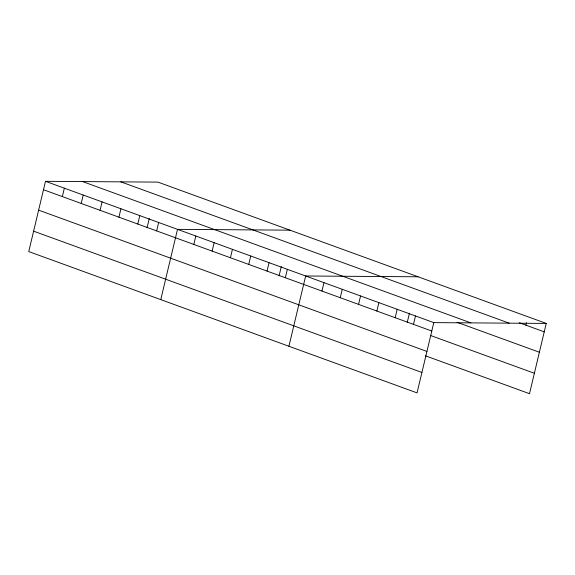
<?xml version="1.0" encoding="UTF-8"?>
<svg xmlns="http://www.w3.org/2000/svg" width="575" height="575" viewBox="0 0 575 575"><rect width="100%" height="100%" fill="white"/><g stroke="black" fill="none" stroke-linecap="round" stroke-linejoin="round"><path stroke-width="0.86" d="M546.25 323.423L157.945 182.117L45.49 181.312L28.75 251.577L417.055 392.883L433.794 322.618L546.25 323.423L529.51 393.688L425.5 355.839M62.344 196.592L64.35 188.176M81.204 203.457L83.21 195.04M100.064 210.321L102.07 201.904M118.924 217.185L120.93 208.768M137.784 224.042L139.79 215.632M147.071 227.765L149.277 218.514M156.644 230.906L158.65 222.496M160.77 299.618L177.51 229.36L289.973 230.165M193.811 244.432L195.816 236.016M212.118 251.095L214.123 242.679M230.424 257.758L232.429 249.342M248.731 264.421L250.736 256.004M267.037 271.077L269.043 262.667M279.098 275.813L281.297 266.556M285.344 277.739L287.349 269.33M288.916 346.251L305.656 275.986L418.111 276.791M321.957 291.065L323.955 282.648M340.256 297.728L342.262 289.311M358.563 304.383L360.568 295.974M376.869 311.046L378.875 302.637M395.176 317.709L397.181 309.293M407.237 322.438L409.436 313.188M413.482 324.372L415.488 315.955M525.938 325.177L526.542 322.654M519.283 322.755L544.245 331.84M120.836 181.851L509.141 323.157M82.599 181.578L470.903 322.884M457.01 322.273L539.386 352.245M45.49 181.312L433.794 322.618M43.484 189.728L431.789 331.035M430.366 335.426L534.376 373.276M38.618 210.141L426.923 351.44M33.609 231.164L421.913 372.471"/></g></svg>
